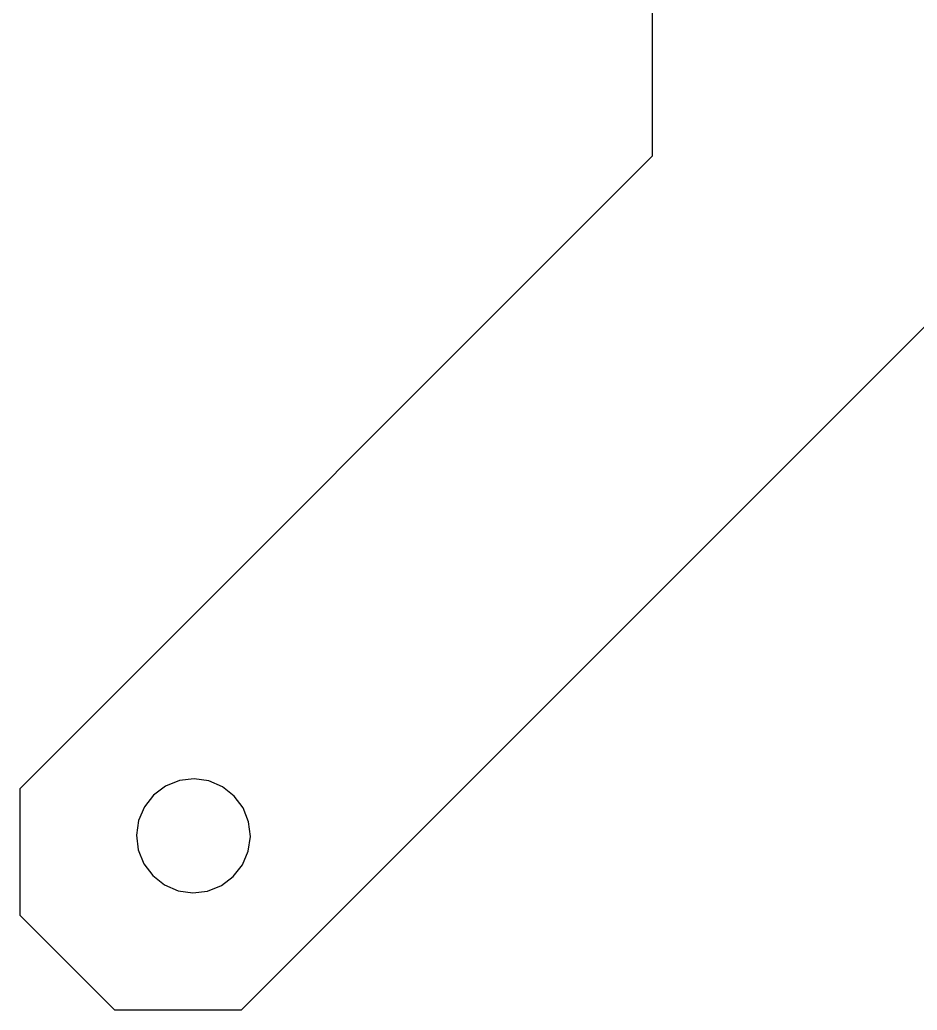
# Model space of a CAD drawing. Extents: x -200 to 421, y -75 to 295.
# Drawn here: x -140.3 to -111.93, y 30.03 to 61.33 of the extents above; entities that cross this region are included whole.
import ezdxf

# ---------------------------------------------------------------- set-up
doc = ezdxf.new("R2010")
doc.units = 0
doc.layers.get('0').update_dxf_attribs({"linetype": 'CONTINUOUS'})

# ---------------------------------------------------------------- blocks, each defined once
blk = doc.blocks.new('BLOCK_2043')
at = {"color": 7}
blk.add_lwpolyline([(-133.299, 30.035), (-108.299, 55.035)], dxfattribs=at)
blk = doc.blocks.new('BLOCK_2049')
at = {"color": 7}
blk.add_lwpolyline([(-140.299, 37.035), (-140.299, 33.035)], dxfattribs=at)
blk = doc.blocks.new('BLOCK_2078')
at = {"color": 7}
blk.add_lwpolyline([(-140.299, 37.035), (-120.299, 57.035)], dxfattribs=at)
blk = doc.blocks.new('BLOCK_2144')
at = {"color": 7}
blk.add_lwpolyline([(-140.299, 33.035), (-137.299, 30.035)], dxfattribs=at)
blk = doc.blocks.new('BLOCK_2188')
at = {"color": 7}
blk.add_lwpolyline([(-133.299, 30.035), (-135.228, 30.035)], dxfattribs=at)
blk = doc.blocks.new('BLOCK_2199')
at = {"color": 7}
blk.add_lwpolyline([(-120.299, 57.035), (-120.299, 77.035)], dxfattribs=at)
blk = doc.blocks.new('BLOCK_2231')
at = {"color": 7}
blk.add_lwpolyline([(-135.228, 30.035), (-137.299, 30.035)], dxfattribs=at)
blk = doc.blocks.new('BLOCK_2256')
at = {"color": 7}
blk.add_lwpolyline([(-136.068, 36.832), (-136.358, 36.463)], dxfattribs=at)
blk = doc.blocks.new('BLOCK_2257')
at = {"color": 7}
blk.add_lwpolyline([(-133.076, 35.06), (-133.009, 35.525)], dxfattribs=at)
blk = doc.blocks.new('BLOCK_2258')
at = {"color": 7}
blk.add_lwpolyline([(-133.065, 35.992), (-133.24, 36.428)], dxfattribs=at)
blk = doc.blocks.new('BLOCK_2617')
at = {"color": 7}
blk.add_lwpolyline([(-136.609, 35.565), (-136.553, 35.099)], dxfattribs=at)
blk = doc.blocks.new('BLOCK_2618')
at = {"color": 7}
blk.add_lwpolyline([(-136.096, 34.287), (-135.726, 33.997)], dxfattribs=at)
blk = doc.blocks.new('BLOCK_2619')
at = {"color": 7}
blk.add_lwpolyline([(-133.24, 36.428), (-133.522, 36.804)], dxfattribs=at)
blk = doc.blocks.new('BLOCK_2620')
at = {"color": 7}
blk.add_lwpolyline([(-133.009, 35.525), (-133.065, 35.992)], dxfattribs=at)
blk = doc.blocks.new('BLOCK_2621')
at = {"color": 7}
blk.add_lwpolyline([(-133.26, 34.628), (-133.076, 35.06)], dxfattribs=at)
blk = doc.blocks.new('BLOCK_2622')
at = {"color": 7}
blk.add_lwpolyline([(-136.542, 36.031), (-136.609, 35.565)], dxfattribs=at)
blk = doc.blocks.new('BLOCK_2623')
at = {"color": 7}
blk.add_lwpolyline([(-134.363, 33.801), (-133.927, 33.976)], dxfattribs=at)
blk = doc.blocks.new('BLOCK_2624')
at = {"color": 7}
blk.add_lwpolyline([(-136.553, 35.099), (-136.378, 34.663)], dxfattribs=at)
blk = doc.blocks.new('BLOCK_2625')
at = {"color": 7}
blk.add_lwpolyline([(-135.692, 37.114), (-136.068, 36.832)], dxfattribs=at)
blk = doc.blocks.new('BLOCK_2626')
at = {"color": 7}
blk.add_lwpolyline([(-133.551, 34.258), (-133.26, 34.628)], dxfattribs=at)
blk = doc.blocks.new('BLOCK_2627')
at = {"color": 7}
blk.add_lwpolyline([(-136.378, 34.663), (-136.096, 34.287)], dxfattribs=at)
blk = doc.blocks.new('BLOCK_2628')
at = {"color": 7}
blk.add_lwpolyline([(-135.255, 37.289), (-135.692, 37.114)], dxfattribs=at)
blk = doc.blocks.new('BLOCK_2629')
at = {"color": 7}
blk.add_lwpolyline([(-134.789, 37.345), (-135.255, 37.289)], dxfattribs=at)
blk = doc.blocks.new('BLOCK_2630')
at = {"color": 7}
blk.add_lwpolyline([(-135.726, 33.997), (-135.294, 33.812)], dxfattribs=at)
blk = doc.blocks.new('BLOCK_2631')
at = {"color": 7}
blk.add_lwpolyline([(-134.324, 37.279), (-134.789, 37.345)], dxfattribs=at)
blk = doc.blocks.new('BLOCK_2632')
at = {"color": 7}
blk.add_lwpolyline([(-133.892, 37.094), (-134.324, 37.279)], dxfattribs=at)
blk = doc.blocks.new('BLOCK_2633')
at = {"color": 7}
blk.add_lwpolyline([(-133.522, 36.804), (-133.892, 37.094)], dxfattribs=at)
blk = doc.blocks.new('BLOCK_2634')
at = {"color": 7}
blk.add_lwpolyline([(-134.829, 33.745), (-134.363, 33.801)], dxfattribs=at)
blk = doc.blocks.new('BLOCK_2635')
at = {"color": 7}
blk.add_lwpolyline([(-135.294, 33.812), (-134.829, 33.745)], dxfattribs=at)
blk = doc.blocks.new('BLOCK_2636')
at = {"color": 7}
blk.add_lwpolyline([(-133.927, 33.976), (-133.551, 34.258)], dxfattribs=at)
blk = doc.blocks.new('BLOCK_2637')
at = {"color": 7}
blk.add_lwpolyline([(-136.358, 36.463), (-136.542, 36.031)], dxfattribs=at)

msp = doc.modelspace()

# ---------------------------------------------------------------- block references
for name in ['BLOCK_2199', 'BLOCK_2078', 'BLOCK_2043', 'BLOCK_2628', 'BLOCK_2629', 'BLOCK_2631', 'BLOCK_2632', 'BLOCK_2049', 'BLOCK_2625', 'BLOCK_2633', 'BLOCK_2256', 'BLOCK_2619', 'BLOCK_2637', 'BLOCK_2258', 'BLOCK_2622', 'BLOCK_2620', 'BLOCK_2617', 'BLOCK_2257', 'BLOCK_2624', 'BLOCK_2621', 'BLOCK_2627', 'BLOCK_2626', 'BLOCK_2618', 'BLOCK_2636', 'BLOCK_2630', 'BLOCK_2635', 'BLOCK_2623', 'BLOCK_2634', 'BLOCK_2144', 'BLOCK_2231', 'BLOCK_2188']:
    msp.add_blockref(name, (0, 0))

doc.saveas('drawing.dxf')
